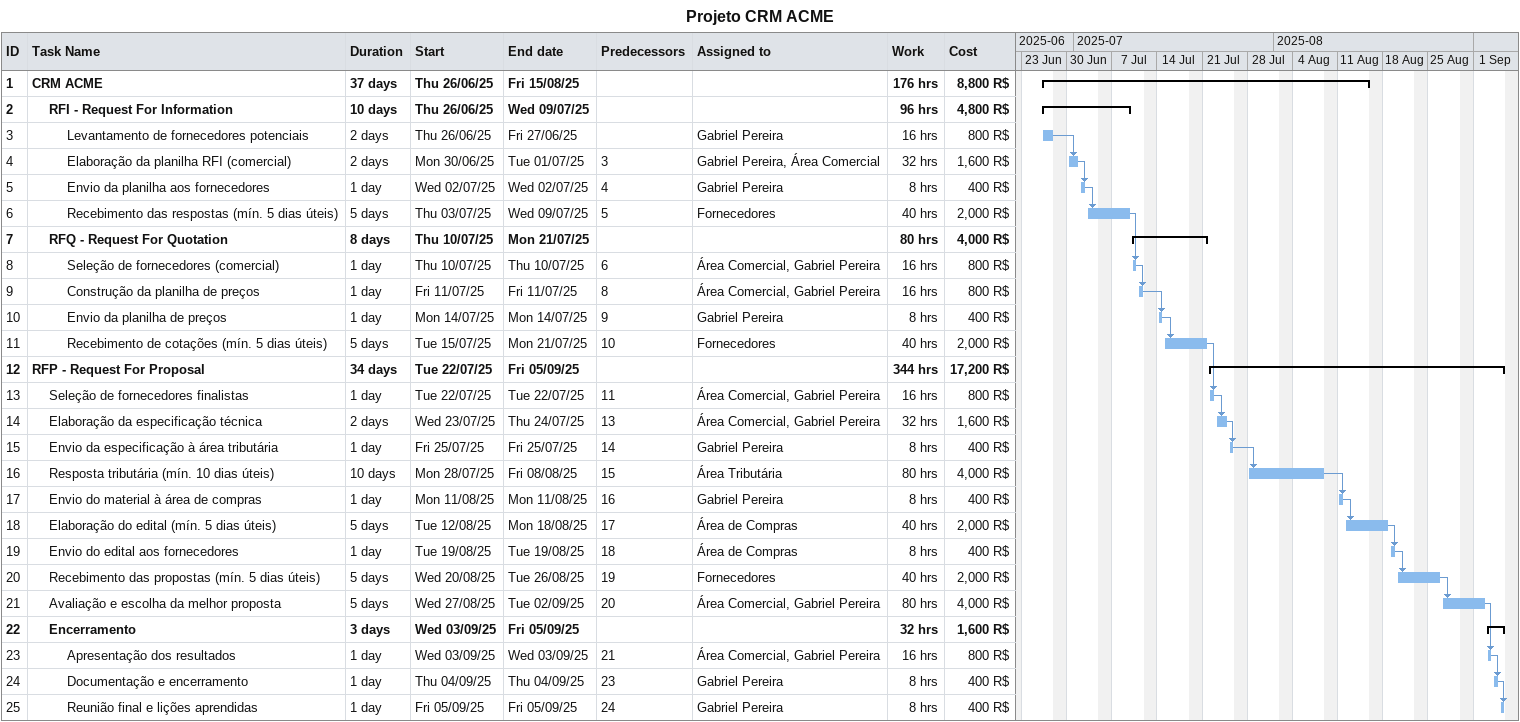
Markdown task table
Projeto CRM ACME

| ID | Level | Task | Duration | Start | Finish | Predecessors | Resources | Work (h) | Cost (R$) |
|---|---|---|---|---|---|---|---|---|---|
| 1 | 1 | **CRM ACME** | 37d | 2025-06-26 | 2025-08-15 |  |  | 176 | 8800 |
| 2 | 2 | **RFI - Request For Information** | 10d | 2025-06-26 | 2025-07-09 |  |  | 96 | 4800 |
| 3 | 3 | Levantamento de fornecedores potenciais | 2d | 2025-06-26 | 2025-06-27 |  | Gabriel Pereira | 16 | 800 |
| 4 | 3 | Elaboração da planilha RFI (comercial) | 2d | 2025-06-30 | 2025-07-01 | 3 | Gabriel Pereira, Área Comercial | 32 | 1600 |
| 5 | 3 | Envio da planilha aos fornecedores | 1d | 2025-07-02 | 2025-07-02 | 4 | Gabriel Pereira | 8 | 400 |
| 6 | 3 | Recebimento das respostas (mín. 5 dias úteis) | 5d | 2025-07-03 | 2025-07-09 | 5 | Fornecedores | 40 | 2000 |
| 7 | 2 | **RFQ - Request For Quotation** | 8d | 2025-07-10 | 2025-07-21 |  |  | 80 | 4000 |
| 8 | 3 | Seleção de fornecedores (comercial) | 1d | 2025-07-10 | 2025-07-10 | 6 | Área Comercial, Gabriel Pereira | 16 | 800 |
| 9 | 3 | Construção da planilha de preços | 1d | 2025-07-11 | 2025-07-11 | 8 | Área Comercial, Gabriel Pereira | 16 | 800 |
| 10 | 3 | Envio da planilha de preços | 1d | 2025-07-14 | 2025-07-14 | 9 | Gabriel Pereira | 8 | 400 |
| 11 | 3 | Recebimento de cotações (mín. 5 dias úteis) | 5d | 2025-07-15 | 2025-07-21 | 10 | Fornecedores | 40 | 2000 |
| 12 | 1 | **RFP - Request For Proposal** | 34d | 2025-07-22 | 2025-09-05 |  |  | 344 | 17200 |
| 13 | 2 | Seleção de fornecedores finalistas | 1d | 2025-07-22 | 2025-07-22 | 11 | Área Comercial, Gabriel Pereira | 16 | 800 |
| 14 | 2 | Elaboração da especificação técnica | 2d | 2025-07-23 | 2025-07-24 | 13 | Área Comercial, Gabriel Pereira | 32 | 1600 |
| 15 | 2 | Envio da especificação à área tributária | 1d | 2025-07-25 | 2025-07-25 | 14 | Gabriel Pereira | 8 | 400 |
| 16 | 2 | Resposta tributária (mín. 10 dias úteis) | 10d | 2025-07-28 | 2025-08-08 | 15 | Área Tributária | 80 | 4000 |
| 17 | 2 | Envio do material à área de compras | 1d | 2025-08-11 | 2025-08-11 | 16 | Gabriel Pereira | 8 | 400 |
| 18 | 2 | Elaboração do edital (mín. 5 dias úteis) | 5d | 2025-08-12 | 2025-08-18 | 17 | Área de Compras | 40 | 2000 |
| 19 | 2 | Envio do edital aos fornecedores | 1d | 2025-08-19 | 2025-08-19 | 18 | Área de Compras | 8 | 400 |
| 20 | 2 | Recebimento das propostas (mín. 5 dias úteis) | 5d | 2025-08-20 | 2025-08-26 | 19 | Fornecedores | 40 | 2000 |
| 21 | 2 | Avaliação e escolha da melhor proposta | 5d | 2025-08-27 | 2025-09-02 | 20 | Área Comercial, Gabriel Pereira | 80 | 4000 |
| 22 | 2 | **Encerramento** | 3d | 2025-09-03 | 2025-09-05 |  |  | 32 | 1600 |
| 23 | 3 | Apresentação dos resultados | 1d | 2025-09-03 | 2025-09-03 | 21 | Área Comercial, Gabriel Pereira | 16 | 800 |
| 24 | 3 | Documentação e encerramento | 1d | 2025-09-04 | 2025-09-04 | 23 | Gabriel Pereira | 8 | 400 |
| 25 | 3 | Reunião final e lições aprendidas | 1d | 2025-09-05 | 2025-09-05 | 24 | Gabriel Pereira | 8 | 400 |
